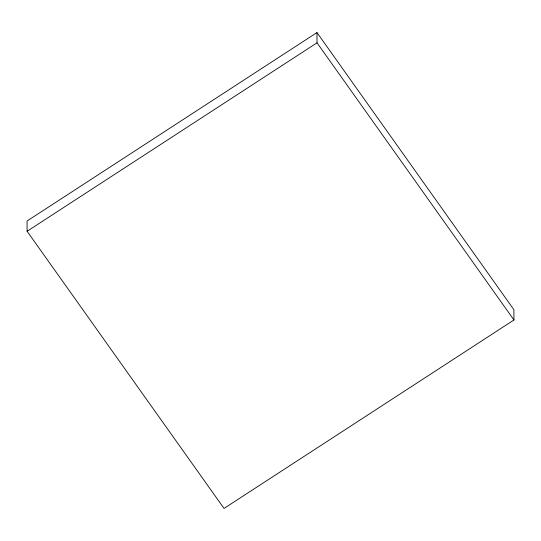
<?xml version="1.0" encoding="UTF-8"?>
<svg xmlns="http://www.w3.org/2000/svg" width="541" height="541" viewBox="0 0 541 541"><rect width="100%" height="100%" fill="white"/><g stroke="black" fill="none" stroke-linecap="round" stroke-linejoin="round"><path stroke-width="0.81" d="M316.965 32.568L27.05 221.026L27.104 231.271L224.035 508.432L513.95 319.974L513.896 309.729L316.965 32.568L317.019 42.813L513.95 319.974M27.104 231.271L317.019 42.813"/></g></svg>
